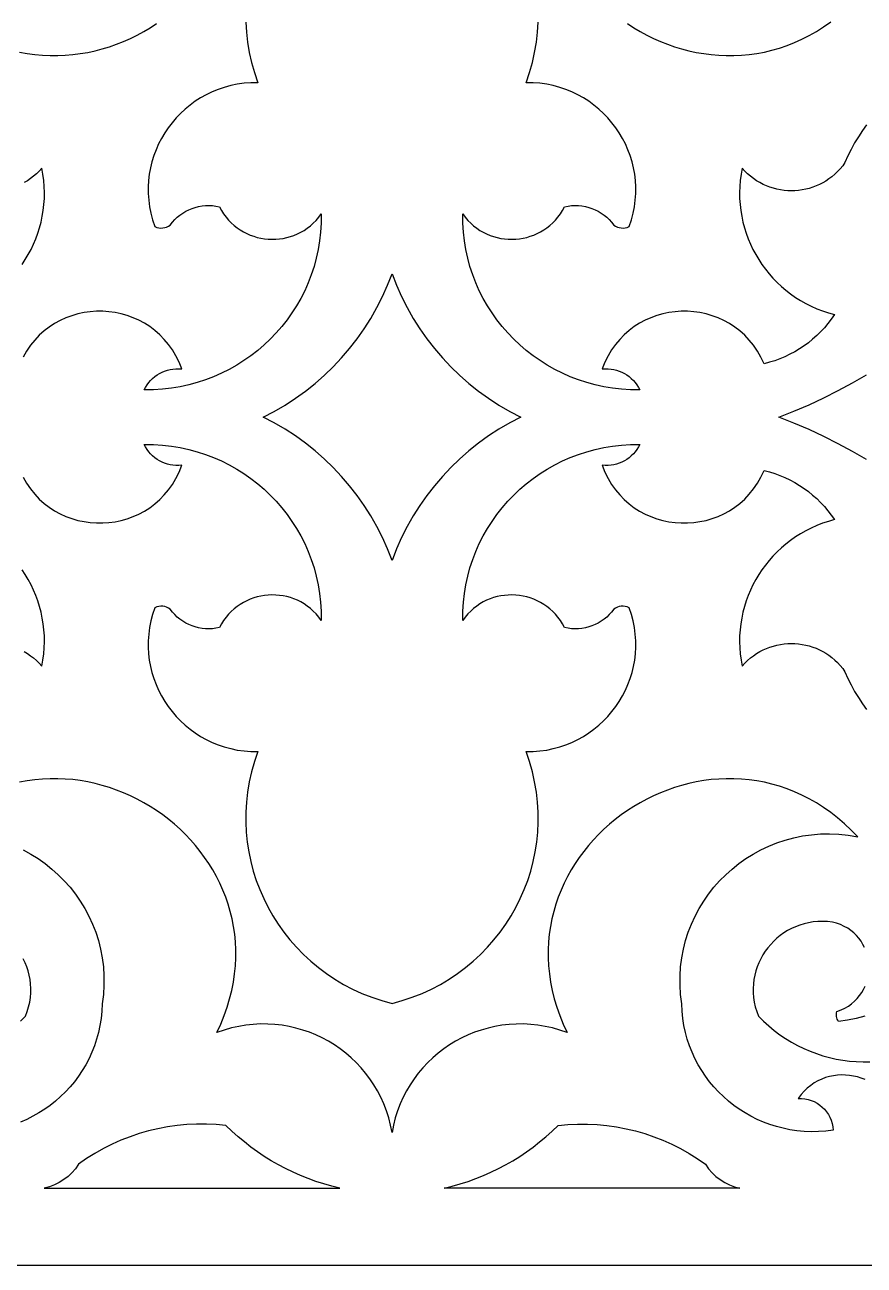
# Model space of a CAD drawing. Extents: x -350 to 350, y -250 to 250.
# Drawn here: x 199.2 to 242.8, y -194 to -129.6 of the extents above; entities that cross this region are included whole.
import ezdxf

# ---------------------------------------------------------------- set-up
doc = ezdxf.new("R2010")
doc.units = 0
doc.layers.add('BITMAP_LAYER', color=18, linetype='CONTINUOUS')
doc.layers.add('LAYER_2', color=174, linetype='CONTINUOUS')

msp = doc.modelspace()

# ---------------------------------------------------------------- linework, layer by layer
at = {"layer": 'BITMAP_LAYER'}
for points in [[(198.975, -131.056), (199.369, -131.129), (199.765, -131.185), (200.16, -131.221), (200.555, -131.24), (200.95, -131.241), (201.342, -131.224), (201.733, -131.191), (202.121, -131.141), (202.506, -131.074), (202.888, -130.991), (203.266, -130.893), (203.639, -130.779), (204.007, -130.651), (204.37, -130.507), (204.726, -130.35), (205.076, -130.178), (205.419, -129.993), (205.754, -129.795), (206.082, -129.584)], [(210.715, -129.504), (210.746, -130.027), (210.806, -130.551), (210.895, -131.077), (211.014, -131.602), (211.163, -132.125), (211.343, -132.646), (210.978, -132.652), (210.621, -132.68), (210.271, -132.73), (209.929, -132.8), (209.597, -132.89), (209.274, -132.999), (208.961, -133.127), (208.659, -133.273), (208.368, -133.435), (208.088, -133.614), (207.821, -133.808), (207.566, -134.017), (207.325, -134.24), (207.098, -134.476), (206.885, -134.724), (206.687, -134.984), (206.504, -135.255), (206.337, -135.536), (206.187, -135.826), (206.054, -136.125), (205.939, -136.432), (205.842, -136.746), (205.764, -137.066), (205.704, -137.392), (205.665, -137.723), (205.646, -138.058), (205.648, -138.396), (205.671, -138.737), (205.716, -139.08), (205.784, -139.424), (205.875, -139.768), (205.989, -140.111), (206.089, -140.152), (206.192, -140.177), (206.296, -140.189), (206.4, -140.185), (206.503, -140.168), (206.603, -140.137), (206.699, -140.091), (206.788, -140.032), (206.902, -139.887), (207.025, -139.752), (207.156, -139.627), (207.296, -139.513), (207.443, -139.41), (207.596, -139.319), (207.756, -139.239), (207.921, -139.171), (208.09, -139.115), (208.264, -139.071), (208.44, -139.04), (208.619, -139.021), (208.8, -139.016), (208.982, -139.024), (209.164, -139.046), (209.346, -139.082), (209.449, -139.271), (209.562, -139.45), (209.685, -139.617), (209.817, -139.773), (209.957, -139.919), (210.106, -140.052), (210.261, -140.175), (210.423, -140.287), (210.591, -140.387), (210.764, -140.475), (210.942, -140.553), (211.124, -140.618), (211.309, -140.673), (211.497, -140.715), (211.687, -140.747), (211.879, -140.766), (212.071, -140.774), (212.264, -140.77), (212.456, -140.754), (212.647, -140.727), (212.836, -140.687), (213.023, -140.636), (213.208, -140.572), (213.388, -140.497), (213.565, -140.41), (213.736, -140.31), (213.902, -140.199), (214.062, -140.075), (214.215, -139.939), (214.361, -139.79), (214.499, -139.63), (214.628, -139.457), (214.624, -139.929), (214.595, -140.396), (214.543, -140.855), (214.468, -141.308), (214.37, -141.752), (214.251, -142.189), (214.11, -142.616), (213.948, -143.033), (213.767, -143.44), (213.566, -143.836), (213.346, -144.221), (213.107, -144.594), (212.852, -144.954), (212.579, -145.301), (212.289, -145.634), (211.984, -145.952), (211.663, -146.255), (211.328, -146.543), (210.979, -146.815), (210.617, -147.069), (210.241, -147.306), (209.853, -147.525), (209.454, -147.725), (209.044, -147.906), (208.623, -148.068), (208.193, -148.208), (207.753, -148.328), (207.305, -148.426), (206.848, -148.502), (206.385, -148.554), (205.914, -148.584), (205.437, -148.589), (205.507, -148.454), (205.587, -148.326), (205.676, -148.206), (205.773, -148.095), (205.878, -147.991), (205.991, -147.896), (206.11, -147.811), (206.235, -147.734), (206.365, -147.668), (206.501, -147.611), (206.641, -147.565), (206.785, -147.529), (206.932, -147.504), (207.081, -147.491), (207.232, -147.489), (207.385, -147.5), (207.247, -147.149), (207.085, -146.82), (206.903, -146.513), (206.702, -146.227), (206.482, -145.964), (206.246, -145.722), (205.994, -145.501), (205.729, -145.303), (205.451, -145.126), (205.162, -144.972), (204.864, -144.84), (204.558, -144.729), (204.246, -144.641), (203.928, -144.575), (203.607, -144.531), (203.284, -144.509), (202.96, -144.51), (202.636, -144.533), (202.315, -144.578), (201.997, -144.646), (201.685, -144.736), (201.379, -144.849), (201.08, -144.984), (200.792, -145.143), (200.514, -145.323), (200.248, -145.527), (199.996, -145.753), (199.76, -146.002), (199.539, -146.274), (199.337, -146.569), (199.155, -146.886)], [(242.929, -134.827), (242.709, -135.134), (242.502, -135.449), (242.308, -135.773), (242.128, -136.105), (241.961, -136.446), (241.807, -136.793), (241.687, -136.96), (241.558, -137.116), (241.422, -137.262), (241.28, -137.399), (241.131, -137.525), (240.976, -137.642), (240.816, -137.748), (240.65, -137.845), (240.481, -137.931), (240.307, -138.007), (240.13, -138.074), (239.95, -138.13), (239.768, -138.175), (239.583, -138.211), (239.397, -138.236), (239.21, -138.251), (239.022, -138.256), (238.835, -138.251), (238.647, -138.235), (238.461, -138.209), (238.276, -138.173), (238.093, -138.126), (237.912, -138.068), (237.734, -138.001), (237.559, -137.922), (237.388, -137.833), (237.222, -137.734), (237.06, -137.624), (236.903, -137.504), (236.752, -137.373), (236.607, -137.231), (236.469, -137.079), (236.412, -137.397), (236.37, -137.714), (236.345, -138.03), (236.335, -138.344), (236.34, -138.657), (236.36, -138.967), (236.396, -139.274), (236.445, -139.577), (236.509, -139.877), (236.587, -140.172), (236.678, -140.463), (236.783, -140.748), (236.901, -141.028), (237.032, -141.302), (237.175, -141.569), (237.331, -141.829), (237.499, -142.082), (237.678, -142.327), (237.868, -142.564), (238.07, -142.792), (238.283, -143.01), (238.506, -143.219), (238.74, -143.418), (238.983, -143.607), (239.237, -143.784), (239.499, -143.95), (239.771, -144.105), (240.052, -144.247), (240.341, -144.376), (240.639, -144.492), (240.945, -144.594), (241.259, -144.682), (241.096, -144.919), (240.922, -145.146), (240.738, -145.364), (240.544, -145.573), (240.341, -145.772), (240.129, -145.96), (239.909, -146.138), (239.68, -146.306), (239.443, -146.462), (239.199, -146.608), (238.948, -146.741), (238.691, -146.863), (238.427, -146.973), (238.158, -147.071), (237.883, -147.155), (237.604, -147.227), (237.442, -146.886), (237.26, -146.569), (237.058, -146.274), (236.838, -146.002), (236.601, -145.753), (236.349, -145.527), (236.083, -145.323), (235.805, -145.143), (235.517, -144.984), (235.219, -144.849), (234.912, -144.736), (234.6, -144.646), (234.282, -144.578), (233.961, -144.533), (233.637, -144.51), (233.313, -144.509), (232.99, -144.531), (232.669, -144.575), (232.351, -144.641), (232.039, -144.729), (231.733, -144.84), (231.435, -144.972), (231.146, -145.126), (230.868, -145.303), (230.603, -145.501), (230.351, -145.722), (230.115, -145.964), (229.895, -146.227), (229.694, -146.513), (229.512, -146.82), (229.351, -147.149), (229.212, -147.5), (229.365, -147.489), (229.516, -147.491), (229.666, -147.504), (229.812, -147.529), (229.956, -147.565), (230.096, -147.611), (230.232, -147.668), (230.362, -147.734), (230.487, -147.811), (230.607, -147.896), (230.719, -147.991), (230.824, -148.095), (230.921, -148.206), (231.01, -148.326), (231.09, -148.454), (231.16, -148.589), (230.683, -148.584), (230.213, -148.554), (229.749, -148.502), (229.292, -148.426), (228.844, -148.328), (228.404, -148.208), (227.974, -148.068), (227.553, -147.906), (227.143, -147.725), (226.744, -147.525), (226.356, -147.306), (225.981, -147.069), (225.618, -146.815), (225.269, -146.543), (224.934, -146.255), (224.613, -145.952), (224.308, -145.634), (224.018, -145.301), (223.746, -144.954), (223.49, -144.594), (223.251, -144.221), (223.031, -143.836), (222.83, -143.44), (222.649, -143.033), (222.487, -142.616), (222.346, -142.189), (222.227, -141.752), (222.129, -141.308), (222.054, -140.855), (222.002, -140.396), (221.973, -139.929), (221.969, -139.457), (222.098, -139.63), (222.236, -139.79), (222.382, -139.939), (222.535, -140.075), (222.695, -140.199), (222.861, -140.31), (223.033, -140.41), (223.209, -140.497), (223.389, -140.572), (223.574, -140.636), (223.761, -140.687), (223.95, -140.727), (224.141, -140.754), (224.333, -140.77), (224.526, -140.774), (224.718, -140.766), (224.91, -140.747), (225.1, -140.715), (225.288, -140.673), (225.473, -140.618), (225.655, -140.553), (225.833, -140.475), (226.006, -140.387), (226.174, -140.287), (226.336, -140.175), (226.491, -140.052), (226.64, -139.919), (226.78, -139.773), (226.912, -139.617), (227.035, -139.45), (227.148, -139.271), (227.251, -139.082), (227.433, -139.046), (227.616, -139.024), (227.797, -139.016), (227.978, -139.021), (228.157, -139.04), (228.333, -139.071), (228.507, -139.115), (228.676, -139.171), (228.841, -139.239), (229.001, -139.319), (229.154, -139.41), (229.301, -139.513), (229.441, -139.627), (229.572, -139.752), (229.695, -139.887), (229.809, -140.032), (229.898, -140.091), (229.994, -140.137), (230.094, -140.168), (230.197, -140.185), (230.301, -140.189), (230.405, -140.177), (230.508, -140.152), (230.608, -140.111), (230.722, -139.768), (230.813, -139.424), (230.881, -139.08), (230.926, -138.737), (230.949, -138.396), (230.951, -138.058), (230.932, -137.723), (230.893, -137.392), (230.833, -137.066), (230.755, -136.746), (230.658, -136.432), (230.543, -136.125), (230.41, -135.826), (230.26, -135.536), (230.093, -135.255), (229.91, -134.984), (229.712, -134.724), (229.499, -134.476), (229.272, -134.24), (229.031, -134.017), (228.776, -133.808), (228.509, -133.614), (228.229, -133.435), (227.938, -133.273), (227.636, -133.127), (227.323, -132.999), (227, -132.89), (226.668, -132.8), (226.326, -132.73), (225.976, -132.68), (225.619, -132.652), (225.254, -132.646), (225.434, -132.125), (225.583, -131.602), (225.702, -131.077), (225.791, -130.551), (225.851, -130.027), (225.882, -129.504)], [(230.515, -129.584), (230.843, -129.795), (231.178, -129.993), (231.521, -130.178), (231.871, -130.35), (232.227, -130.507), (232.59, -130.651), (232.958, -130.779), (233.331, -130.893), (233.709, -130.991), (234.091, -131.074), (234.476, -131.141), (234.864, -131.191), (235.255, -131.224), (235.648, -131.241), (236.042, -131.24), (236.437, -131.221), (236.832, -131.185), (237.228, -131.129), (237.623, -131.056), (238.016, -130.963), (238.408, -130.85), (238.798, -130.718), (239.186, -130.565), (239.57, -130.392), (239.95, -130.199), (240.327, -129.984), (240.698, -129.747), (241.065, -129.489)], [(199.099, -142.082), (199.266, -141.829), (199.422, -141.569), (199.565, -141.302), (199.696, -141.028), (199.814, -140.748), (199.919, -140.463), (200.01, -140.172), (200.088, -139.877), (200.152, -139.577), (200.202, -139.274), (200.237, -138.967), (200.257, -138.657), (200.262, -138.344), (200.252, -138.03), (200.227, -137.714), (200.185, -137.397), (200.128, -137.079), (199.99, -137.231), (199.845, -137.373), (199.694, -137.504), (199.537, -137.624), (199.375, -137.734), (199.209, -137.833)], [(242.921, -152.201), (242.198, -151.778), (241.46, -151.377), (240.707, -150.998), (239.94, -150.642), (239.159, -150.309), (238.365, -150), (239.159, -149.691), (239.94, -149.358), (240.707, -149.002), (241.46, -148.623), (242.198, -148.222), (242.921, -147.799)], [(199.155, -153.114), (199.337, -153.431), (199.539, -153.726), (199.76, -153.998), (199.996, -154.247), (200.248, -154.473), (200.514, -154.677), (200.792, -154.857), (201.08, -155.016), (201.379, -155.151), (201.685, -155.264), (201.997, -155.354), (202.315, -155.422), (202.636, -155.467), (202.96, -155.49), (203.284, -155.491), (203.607, -155.469), (203.928, -155.425), (204.246, -155.359), (204.558, -155.271), (204.864, -155.16), (205.162, -155.028), (205.451, -154.874), (205.729, -154.697), (205.994, -154.499), (206.246, -154.278), (206.482, -154.036), (206.702, -153.773), (206.903, -153.487), (207.085, -153.18), (207.247, -152.851), (207.385, -152.5), (207.232, -152.511), (207.081, -152.509), (206.932, -152.496), (206.785, -152.471), (206.641, -152.435), (206.501, -152.389), (206.365, -152.332), (206.235, -152.266), (206.11, -152.189), (205.991, -152.104), (205.878, -152.009), (205.773, -151.905), (205.676, -151.794), (205.587, -151.674), (205.507, -151.546), (205.437, -151.411), (205.914, -151.416), (206.385, -151.446), (206.848, -151.498), (207.305, -151.574), (207.753, -151.672), (208.193, -151.792), (208.623, -151.932), (209.044, -152.094), (209.454, -152.275), (209.853, -152.475), (210.241, -152.694), (210.617, -152.931), (210.979, -153.185), (211.328, -153.457), (211.663, -153.745), (211.984, -154.048), (212.289, -154.366), (212.579, -154.699), (212.852, -155.046), (213.107, -155.406), (213.346, -155.779), (213.566, -156.164), (213.767, -156.56), (213.948, -156.967), (214.11, -157.384), (214.251, -157.811), (214.37, -158.248), (214.468, -158.692), (214.543, -159.145), (214.595, -159.604), (214.624, -160.071), (214.628, -160.543), (214.499, -160.37), (214.361, -160.21), (214.215, -160.061), (214.062, -159.925), (213.902, -159.801), (213.736, -159.69), (213.565, -159.59), (213.388, -159.503), (213.208, -159.428), (213.023, -159.364), (212.836, -159.313), (212.647, -159.273), (212.456, -159.246), (212.264, -159.23), (212.071, -159.226), (211.879, -159.234), (211.687, -159.253), (211.497, -159.285), (211.309, -159.327), (211.124, -159.382), (210.942, -159.447), (210.764, -159.525), (210.591, -159.613), (210.423, -159.713), (210.261, -159.825), (210.106, -159.948), (209.957, -160.081), (209.817, -160.227), (209.685, -160.383), (209.562, -160.55), (209.449, -160.729), (209.346, -160.918), (209.164, -160.954), (208.982, -160.976), (208.8, -160.984), (208.619, -160.979), (208.44, -160.96), (208.264, -160.929), (208.09, -160.885), (207.921, -160.829), (207.756, -160.761), (207.596, -160.681), (207.443, -160.59), (207.296, -160.487), (207.156, -160.373), (207.025, -160.248), (206.902, -160.113), (206.788, -159.968), (206.699, -159.909), (206.603, -159.863), (206.503, -159.832), (206.4, -159.815), (206.296, -159.811), (206.192, -159.823), (206.089, -159.848), (205.989, -159.889), (205.875, -160.232), (205.784, -160.576), (205.716, -160.92), (205.671, -161.263), (205.648, -161.604), (205.646, -161.942), (205.665, -162.277), (205.704, -162.608), (205.764, -162.934), (205.842, -163.254), (205.939, -163.568), (206.054, -163.875), (206.187, -164.174), (206.337, -164.464), (206.504, -164.745), (206.687, -165.016), (206.885, -165.276), (207.098, -165.524), (207.325, -165.76), (207.566, -165.983), (207.821, -166.192), (208.088, -166.386), (208.368, -166.565), (208.659, -166.727), (208.961, -166.873), (209.274, -167.001), (209.597, -167.11), (209.929, -167.2), (210.271, -167.27), (210.621, -167.32), (210.978, -167.348), (211.343, -167.354), (211.163, -167.875), (211.014, -168.398), (210.895, -168.923), (210.806, -169.449), (210.746, -169.973), (210.715, -170.496), (210.712, -171.017), (210.737, -171.534), (210.788, -172.047), (210.867, -172.554), (210.971, -173.056), (211.102, -173.549), (211.257, -174.035), (211.437, -174.511), (211.641, -174.978), (211.869, -175.433), (212.12, -175.876), (212.393, -176.306), (212.688, -176.722), (213.005, -177.123), (213.343, -177.508), (213.701, -177.876), (214.08, -178.227), (214.477, -178.558), (214.894, -178.87), (215.329, -179.161), (215.782, -179.431), (216.253, -179.678), (216.74, -179.901), (217.244, -180.099), (217.764, -180.273), (218.299, -180.419), (218.834, -180.273), (219.353, -180.099), (219.857, -179.901), (220.344, -179.678), (220.815, -179.431), (221.268, -179.161), (221.703, -178.87), (222.12, -178.558), (222.518, -178.227), (222.896, -177.876), (223.254, -177.508), (223.592, -177.123), (223.909, -176.722), (224.204, -176.306), (224.477, -175.876), (224.728, -175.433), (224.956, -174.978), (225.16, -174.511), (225.34, -174.035), (225.495, -173.549), (225.626, -173.056), (225.73, -172.554), (225.809, -172.047), (225.861, -171.534), (225.885, -171.017), (225.882, -170.496), (225.851, -169.973), (225.791, -169.449), (225.702, -168.923), (225.583, -168.398), (225.434, -167.875), (225.254, -167.354), (225.619, -167.348), (225.976, -167.32), (226.326, -167.27), (226.668, -167.2), (227, -167.11), (227.323, -167.001), (227.636, -166.873), (227.938, -166.727), (228.229, -166.565), (228.509, -166.386), (228.776, -166.192), (229.031, -165.983), (229.272, -165.76), (229.499, -165.524), (229.712, -165.276), (229.91, -165.016), (230.093, -164.745), (230.26, -164.464), (230.41, -164.174), (230.543, -163.875), (230.658, -163.568), (230.755, -163.254), (230.833, -162.934), (230.893, -162.608), (230.932, -162.277), (230.951, -161.942), (230.949, -161.604), (230.926, -161.263), (230.881, -160.92), (230.813, -160.576), (230.722, -160.232), (230.608, -159.889), (230.508, -159.848), (230.405, -159.823), (230.301, -159.811), (230.197, -159.815), (230.094, -159.832), (229.994, -159.863), (229.898, -159.909), (229.809, -159.968), (229.695, -160.113), (229.572, -160.248), (229.441, -160.373), (229.301, -160.487), (229.154, -160.59), (229.001, -160.681), (228.841, -160.761), (228.676, -160.829), (228.507, -160.885), (228.333, -160.929), (228.157, -160.96), (227.978, -160.979), (227.797, -160.984), (227.616, -160.976), (227.433, -160.954), (227.251, -160.918), (227.148, -160.729), (227.035, -160.55), (226.912, -160.383), (226.78, -160.227), (226.64, -160.081), (226.491, -159.948), (226.336, -159.825), (226.174, -159.713), (226.006, -159.613), (225.833, -159.525), (225.655, -159.447), (225.473, -159.382), (225.288, -159.327), (225.1, -159.285), (224.91, -159.253), (224.718, -159.234), (224.526, -159.226), (224.333, -159.23), (224.141, -159.246), (223.95, -159.273), (223.761, -159.313), (223.574, -159.364), (223.389, -159.428), (223.209, -159.503), (223.033, -159.59), (222.861, -159.69), (222.695, -159.801), (222.535, -159.925), (222.382, -160.061), (222.236, -160.21), (222.098, -160.37), (221.969, -160.543), (221.973, -160.071), (222.002, -159.604), (222.054, -159.145), (222.129, -158.692), (222.227, -158.248), (222.346, -157.811), (222.487, -157.384), (222.649, -156.967), (222.83, -156.56), (223.031, -156.164), (223.251, -155.779), (223.49, -155.406), (223.746, -155.046), (224.018, -154.699), (224.308, -154.366), (224.613, -154.048), (224.934, -153.745), (225.269, -153.457), (225.618, -153.185), (225.981, -152.931), (226.356, -152.694), (226.744, -152.475), (227.143, -152.275), (227.553, -152.094), (227.974, -151.932), (228.404, -151.792), (228.844, -151.672), (229.292, -151.574), (229.749, -151.498), (230.213, -151.446), (230.683, -151.416), (231.16, -151.411), (231.09, -151.546), (231.01, -151.674), (230.921, -151.794), (230.824, -151.905), (230.719, -152.009), (230.607, -152.104), (230.487, -152.189), (230.362, -152.266), (230.232, -152.332), (230.096, -152.389), (229.956, -152.435), (229.812, -152.471), (229.666, -152.496), (229.516, -152.509), (229.365, -152.511), (229.212, -152.5), (229.351, -152.851), (229.512, -153.18), (229.694, -153.487), (229.895, -153.773), (230.115, -154.036), (230.351, -154.278), (230.603, -154.499), (230.868, -154.697), (231.146, -154.874), (231.435, -155.028), (231.733, -155.16), (232.039, -155.271), (232.351, -155.359), (232.669, -155.425), (232.99, -155.469), (233.313, -155.491), (233.637, -155.49), (233.961, -155.467), (234.282, -155.422), (234.6, -155.354), (234.912, -155.264), (235.219, -155.151), (235.517, -155.016), (235.805, -154.857), (236.083, -154.677), (236.349, -154.473), (236.601, -154.247), (236.838, -153.998), (237.058, -153.726), (237.26, -153.431), (237.442, -153.114), (237.604, -152.773), (237.883, -152.845), (238.158, -152.929), (238.427, -153.027), (238.691, -153.137), (238.948, -153.259), (239.199, -153.392), (239.443, -153.538), (239.68, -153.694), (239.909, -153.862), (240.129, -154.04), (240.341, -154.228), (240.544, -154.427), (240.738, -154.636), (240.922, -154.854), (241.096, -155.081), (241.259, -155.318), (240.945, -155.406), (240.639, -155.508), (240.341, -155.624), (240.052, -155.753), (239.771, -155.895), (239.499, -156.05), (239.237, -156.216), (238.983, -156.393), (238.74, -156.582), (238.506, -156.781), (238.283, -156.99), (238.07, -157.208), (237.868, -157.436), (237.678, -157.673), (237.499, -157.918), (237.331, -158.171), (237.175, -158.431), (237.032, -158.698), (236.901, -158.972), (236.783, -159.252), (236.678, -159.537), (236.587, -159.828), (236.509, -160.123), (236.445, -160.423), (236.396, -160.726), (236.36, -161.033), (236.34, -161.343), (236.335, -161.656), (236.345, -161.97), (236.37, -162.286), (236.412, -162.603), (236.469, -162.921), (236.607, -162.769), (236.752, -162.627), (236.903, -162.496), (237.06, -162.376), (237.222, -162.266), (237.388, -162.167), (237.559, -162.078), (237.734, -161.999), (237.912, -161.932), (238.093, -161.874), (238.276, -161.827), (238.461, -161.791), (238.647, -161.765), (238.835, -161.749), (239.022, -161.744), (239.21, -161.749), (239.397, -161.764), (239.583, -161.789), (239.768, -161.825), (239.95, -161.87), (240.13, -161.926), (240.307, -161.993), (240.481, -162.069), (240.65, -162.155), (240.816, -162.252), (240.976, -162.358), (241.131, -162.475), (241.28, -162.601), (241.422, -162.738), (241.558, -162.884), (241.687, -163.04), (241.807, -163.207), (241.961, -163.554), (242.128, -163.895), (242.308, -164.227), (242.502, -164.551), (242.709, -164.866), (242.929, -165.173)], [(199.209, -162.167), (199.375, -162.266), (199.537, -162.376), (199.694, -162.496), (199.845, -162.627), (199.99, -162.769), (200.128, -162.921), (200.185, -162.603), (200.227, -162.286), (200.252, -161.97), (200.262, -161.656), (200.257, -161.343), (200.237, -161.033), (200.202, -160.726), (200.152, -160.423), (200.088, -160.123), (200.01, -159.828), (199.919, -159.537), (199.814, -159.252), (199.696, -158.972), (199.565, -158.698), (199.422, -158.431), (199.266, -158.171), (199.099, -157.918)], [(242.848, -184.369), (242.654, -184.293), (242.454, -184.232), (242.251, -184.184), (242.044, -184.151), (241.836, -184.133), (241.627, -184.13), (241.417, -184.141), (241.208, -184.169), (241.001, -184.211), (240.797, -184.27), (240.597, -184.345), (240.401, -184.437), (240.211, -184.545), (240.027, -184.671), (239.851, -184.813), (239.684, -184.973), (239.525, -185.151), (239.377, -185.347), (239.556, -185.347), (239.729, -185.365), (239.898, -185.399), (240.06, -185.45), (240.215, -185.515), (240.363, -185.595), (240.501, -185.689), (240.629, -185.794), (240.746, -185.912), (240.852, -186.04), (240.945, -186.179), (241.024, -186.327), (241.088, -186.483), (241.138, -186.646), (241.17, -186.816), (241.186, -186.992), (240.804, -187.04), (240.426, -187.067), (240.051, -187.073), (239.68, -187.059), (239.314, -187.025), (238.953, -186.971), (238.598, -186.899), (238.249, -186.809), (237.907, -186.701), (237.573, -186.575), (237.247, -186.433), (236.929, -186.274), (236.621, -186.1), (236.323, -185.91), (236.036, -185.706), (235.759, -185.487), (235.495, -185.254), (235.242, -185.008), (235.003, -184.75), (234.777, -184.478), (234.566, -184.195), (234.369, -183.901), (234.187, -183.596), (234.021, -183.28), (233.872, -182.955), (233.74, -182.62), (233.625, -182.277), (233.529, -181.925), (233.452, -181.565), (233.394, -181.198), (233.356, -180.824), (233.339, -180.443), (233.277, -179.953), (233.246, -179.469), (233.246, -178.99), (233.276, -178.519), (233.334, -178.056), (233.421, -177.602), (233.534, -177.158), (233.674, -176.724), (233.838, -176.302), (234.027, -175.893), (234.239, -175.496), (234.474, -175.114), (234.73, -174.747), (235.007, -174.395), (235.303, -174.06), (235.618, -173.743), (235.951, -173.445), (236.301, -173.165), (236.667, -172.906), (237.048, -172.668), (237.444, -172.452), (237.852, -172.259), (238.273, -172.089), (238.706, -171.944), (239.149, -171.824), (239.601, -171.731), (240.063, -171.665), (240.532, -171.626), (241.008, -171.617), (241.49, -171.637), (241.977, -171.688), (242.469, -171.77), (242.128, -171.421), (241.78, -171.095), (241.426, -170.792), (241.065, -170.511), (240.698, -170.253), (240.327, -170.016), (239.95, -169.801), (239.57, -169.608), (239.186, -169.435), (238.798, -169.282), (238.408, -169.15), (238.016, -169.037), (237.623, -168.944), (237.228, -168.871), (236.832, -168.815), (236.437, -168.779), (236.042, -168.76), (235.648, -168.759), (235.255, -168.776), (234.864, -168.809), (234.476, -168.859), (234.091, -168.926), (233.709, -169.009), (233.331, -169.107), (232.958, -169.221), (232.59, -169.349), (232.227, -169.493), (231.871, -169.65), (231.521, -169.822), (231.178, -170.007), (230.843, -170.205), (230.515, -170.416), (230.197, -170.64), (229.887, -170.876), (229.588, -171.124), (229.298, -171.384), (229.019, -171.654), (228.751, -171.936), (228.495, -172.228), (228.251, -172.53), (228.02, -172.842), (227.802, -173.163), (227.598, -173.494), (227.408, -173.833), (227.232, -174.181), (227.073, -174.537), (226.928, -174.9), (226.8, -175.271), (226.689, -175.649), (226.596, -176.034), (226.52, -176.425), (226.462, -176.822), (226.423, -177.225), (226.404, -177.633), (226.404, -178.046), (226.425, -178.464), (226.467, -178.886), (226.53, -179.312), (226.615, -179.741), (226.723, -180.174), (226.853, -180.61), (227.007, -181.048), (227.185, -181.489), (227.388, -181.931), (227.011, -181.8), (226.633, -181.693), (226.254, -181.608), (225.875, -181.546), (225.497, -181.505), (225.12, -181.486), (224.745, -181.488), (224.374, -181.511), (224.006, -181.554), (223.642, -181.616), (223.284, -181.698), (222.932, -181.799), (222.586, -181.918), (222.248, -182.056), (221.918, -182.211), (221.597, -182.383), (221.286, -182.572), (220.985, -182.777), (220.696, -182.998), (220.418, -183.234), (220.153, -183.486), (219.902, -183.752), (219.665, -184.033), (219.443, -184.327), (219.237, -184.634), (219.047, -184.954), (218.875, -185.287), (218.721, -185.632), (218.585, -185.988), (218.469, -186.355), (218.373, -186.733), (218.299, -187.122), (218.224, -186.733), (218.128, -186.355), (218.012, -185.988), (217.876, -185.632), (217.722, -185.287), (217.55, -184.954), (217.36, -184.634), (217.154, -184.327), (216.932, -184.033), (216.695, -183.752), (216.444, -183.486), (216.179, -183.234), (215.902, -182.998), (215.612, -182.777), (215.311, -182.572), (215, -182.383), (214.679, -182.211), (214.349, -182.056), (214.011, -181.918), (213.665, -181.799), (213.313, -181.698), (212.955, -181.616), (212.591, -181.554), (212.223, -181.511), (211.852, -181.488), (211.477, -181.486), (211.1, -181.505), (210.722, -181.546), (210.343, -181.608), (209.964, -181.693), (209.586, -181.8), (209.209, -181.931), (209.412, -181.489), (209.59, -181.048), (209.744, -180.61), (209.874, -180.174), (209.982, -179.741), (210.067, -179.312), (210.13, -178.886), (210.172, -178.464), (210.193, -178.046), (210.193, -177.633), (210.174, -177.225), (210.135, -176.822), (210.077, -176.425), (210.001, -176.034), (209.908, -175.649), (209.797, -175.271), (209.669, -174.9), (209.525, -174.537), (209.365, -174.181), (209.189, -173.833), (208.999, -173.494), (208.795, -173.163), (208.577, -172.842), (208.346, -172.53), (208.102, -172.228), (207.846, -171.936), (207.578, -171.654), (207.299, -171.384), (207.009, -171.124), (206.71, -170.876), (206.4, -170.64), (206.082, -170.416), (205.754, -170.205), (205.419, -170.007), (205.076, -169.822), (204.726, -169.65), (204.37, -169.493), (204.007, -169.349), (203.639, -169.221), (203.266, -169.107), (202.888, -169.009), (202.506, -168.926), (202.121, -168.859), (201.733, -168.809), (201.342, -168.776), (200.95, -168.759), (200.555, -168.76), (200.16, -168.779), (199.765, -168.815), (199.369, -168.871), (198.975, -168.944)], [(199.153, -172.452), (199.549, -172.668), (199.93, -172.906), (200.296, -173.165), (200.646, -173.445), (200.979, -173.743), (201.294, -174.06), (201.59, -174.395), (201.867, -174.747), (202.123, -175.114), (202.358, -175.496), (202.57, -175.893), (202.759, -176.302), (202.923, -176.724), (203.063, -177.158), (203.176, -177.602), (203.263, -178.056), (203.321, -178.519), (203.351, -178.99), (203.351, -179.469), (203.32, -179.953), (203.258, -180.443), (203.241, -180.824), (203.203, -181.198), (203.145, -181.565), (203.068, -181.925), (202.972, -182.277), (202.857, -182.62), (202.725, -182.955), (202.576, -183.28), (202.41, -183.596), (202.228, -183.901), (202.031, -184.195), (201.82, -184.478), (201.594, -184.75), (201.355, -185.008), (201.102, -185.254), (200.838, -185.487), (200.561, -185.706), (200.274, -185.91), (199.976, -186.1), (199.668, -186.274), (199.35, -186.433), (199.024, -186.575)], [(242.825, -177.523), (242.74, -177.355), (242.641, -177.194), (242.529, -177.04), (242.403, -176.895), (242.264, -176.759), (242.112, -176.634), (241.946, -176.52), (241.767, -176.419), (241.575, -176.331), (241.369, -176.258), (241.151, -176.2), (240.895, -176.172), (240.643, -176.161), (240.395, -176.168), (240.153, -176.191), (239.916, -176.23), (239.685, -176.284), (239.461, -176.353), (239.243, -176.436), (239.033, -176.532), (238.83, -176.641), (238.636, -176.762), (238.45, -176.895), (238.274, -177.039), (238.108, -177.194), (237.952, -177.358), (237.806, -177.531), (237.672, -177.714), (237.549, -177.904), (237.438, -178.101), (237.34, -178.306), (237.255, -178.516), (237.183, -178.732), (237.126, -178.954), (237.083, -179.179), (237.054, -179.409), (237.042, -179.641), (237.045, -179.876), (237.064, -180.114), (237.1, -180.352), (237.154, -180.592), (237.225, -180.832), (237.315, -181.071), (237.578, -181.336), (237.851, -181.586), (238.134, -181.821), (238.425, -182.04), (238.725, -182.243), (239.032, -182.431), (239.346, -182.603), (239.667, -182.759), (239.994, -182.9), (240.326, -183.025), (240.662, -183.134), (241.002, -183.227), (241.346, -183.304), (241.693, -183.366), (242.042, -183.411), (242.392, -183.44), (242.743, -183.454), (243.095, -183.451)], [(199.019, -181.336), (199.282, -181.071), (199.372, -180.832), (199.443, -180.592), (199.497, -180.352), (199.533, -180.114), (199.552, -179.876), (199.555, -179.641), (199.543, -179.409), (199.514, -179.179), (199.471, -178.954), (199.414, -178.732), (199.342, -178.516), (199.257, -178.306), (199.159, -178.101)], [(242.829, -181.086), (242.384, -181.201), (241.931, -181.288), (241.47, -181.348), (241.432, -181.291), (241.401, -181.23), (241.379, -181.166), (241.364, -181.101), (241.358, -181.034), (241.36, -180.966), (241.371, -180.899), (241.39, -180.833), (241.602, -180.753), (241.799, -180.659), (241.981, -180.553), (242.148, -180.434), (242.301, -180.304), (242.44, -180.164), (242.565, -180.015), (242.675, -179.858), (242.77, -179.693), (242.852, -179.523)]]:
    msp.add_lwpolyline(points, dxfattribs=at)
for points in [[(218.299, -142.561), (218.532, -143.161), (218.794, -143.747), (219.083, -144.319), (219.399, -144.874), (219.74, -145.413), (220.107, -145.934), (220.497, -146.437), (220.912, -146.921), (221.349, -147.384), (221.808, -147.827), (222.289, -148.248), (222.79, -148.647), (223.311, -149.022), (223.851, -149.374), (224.41, -149.7), (224.987, -150), (224.41, -150.3), (223.851, -150.626), (223.311, -150.978), (222.79, -151.353), (222.289, -151.752), (221.808, -152.173), (221.349, -152.616), (220.912, -153.079), (220.497, -153.563), (220.107, -154.066), (219.74, -154.587), (219.399, -155.126), (219.083, -155.681), (218.794, -156.253), (218.532, -156.839), (218.299, -157.439), (218.065, -156.839), (217.803, -156.253), (217.514, -155.681), (217.198, -155.126), (216.857, -154.587), (216.49, -154.066), (216.1, -153.563), (215.685, -153.079), (215.248, -152.616), (214.789, -152.173), (214.308, -151.752), (213.807, -151.353), (213.286, -150.978), (212.746, -150.626), (212.187, -150.3), (211.61, -150), (212.187, -149.7), (212.746, -149.374), (213.286, -149.022), (213.807, -148.647), (214.308, -148.248), (214.789, -147.827), (215.248, -147.384), (215.685, -146.921), (216.1, -146.437), (216.49, -145.934), (216.857, -145.413), (217.198, -144.874), (217.514, -144.319), (217.803, -143.747), (218.065, -143.161)], [(215.59, -189.999), (215.172, -189.897), (214.76, -189.781), (214.352, -189.65), (213.949, -189.506), (213.553, -189.348), (213.163, -189.176), (212.78, -188.991), (212.403, -188.792), (212.034, -188.581), (211.672, -188.356), (211.318, -188.119), (210.973, -187.87), (210.636, -187.608), (210.309, -187.335), (209.991, -187.049), (209.682, -186.752), (209.173, -186.704), (208.664, -186.681), (208.157, -186.681), (207.651, -186.705), (207.148, -186.752), (206.649, -186.823), (206.154, -186.917), (205.664, -187.034), (205.181, -187.173), (204.704, -187.334), (204.235, -187.518), (203.775, -187.724), (203.324, -187.952), (202.883, -188.201), (202.453, -188.472), (202.034, -188.763), (201.872, -188.993), (201.689, -189.203), (201.487, -189.393), (201.268, -189.561), (201.033, -189.707), (200.785, -189.829), (200.524, -189.927), (200.254, -189.999)], [(221.007, -189.999), (221.425, -189.897), (221.838, -189.781), (222.245, -189.65), (222.648, -189.506), (223.044, -189.348), (223.434, -189.176), (223.818, -188.991), (224.194, -188.792), (224.563, -188.581), (224.925, -188.356), (225.279, -188.119), (225.624, -187.87), (225.961, -187.608), (226.288, -187.335), (226.606, -187.049), (226.915, -186.752), (227.424, -186.704), (227.933, -186.681), (228.44, -186.681), (228.946, -186.705), (229.449, -186.752), (229.948, -186.823), (230.443, -186.917), (230.933, -187.034), (231.416, -187.173), (231.893, -187.334), (232.362, -187.518), (232.822, -187.724), (233.273, -187.952), (233.714, -188.201), (234.144, -188.472), (234.563, -188.763), (234.725, -188.993), (234.908, -189.203), (235.11, -189.393), (235.33, -189.561), (235.564, -189.707), (235.813, -189.829), (236.073, -189.927), (236.343, -189.999)]]:
    msp.add_lwpolyline(points, close=True, dxfattribs=at)
at = {"layer": 'LAYER_2'}
msp.add_lwpolyline([(294, 194), (-176.804, 194), (-294, 76.804), (-294, -194), (294, -194)], close=True, dxfattribs=at)

doc.saveas('drawing.dxf')
